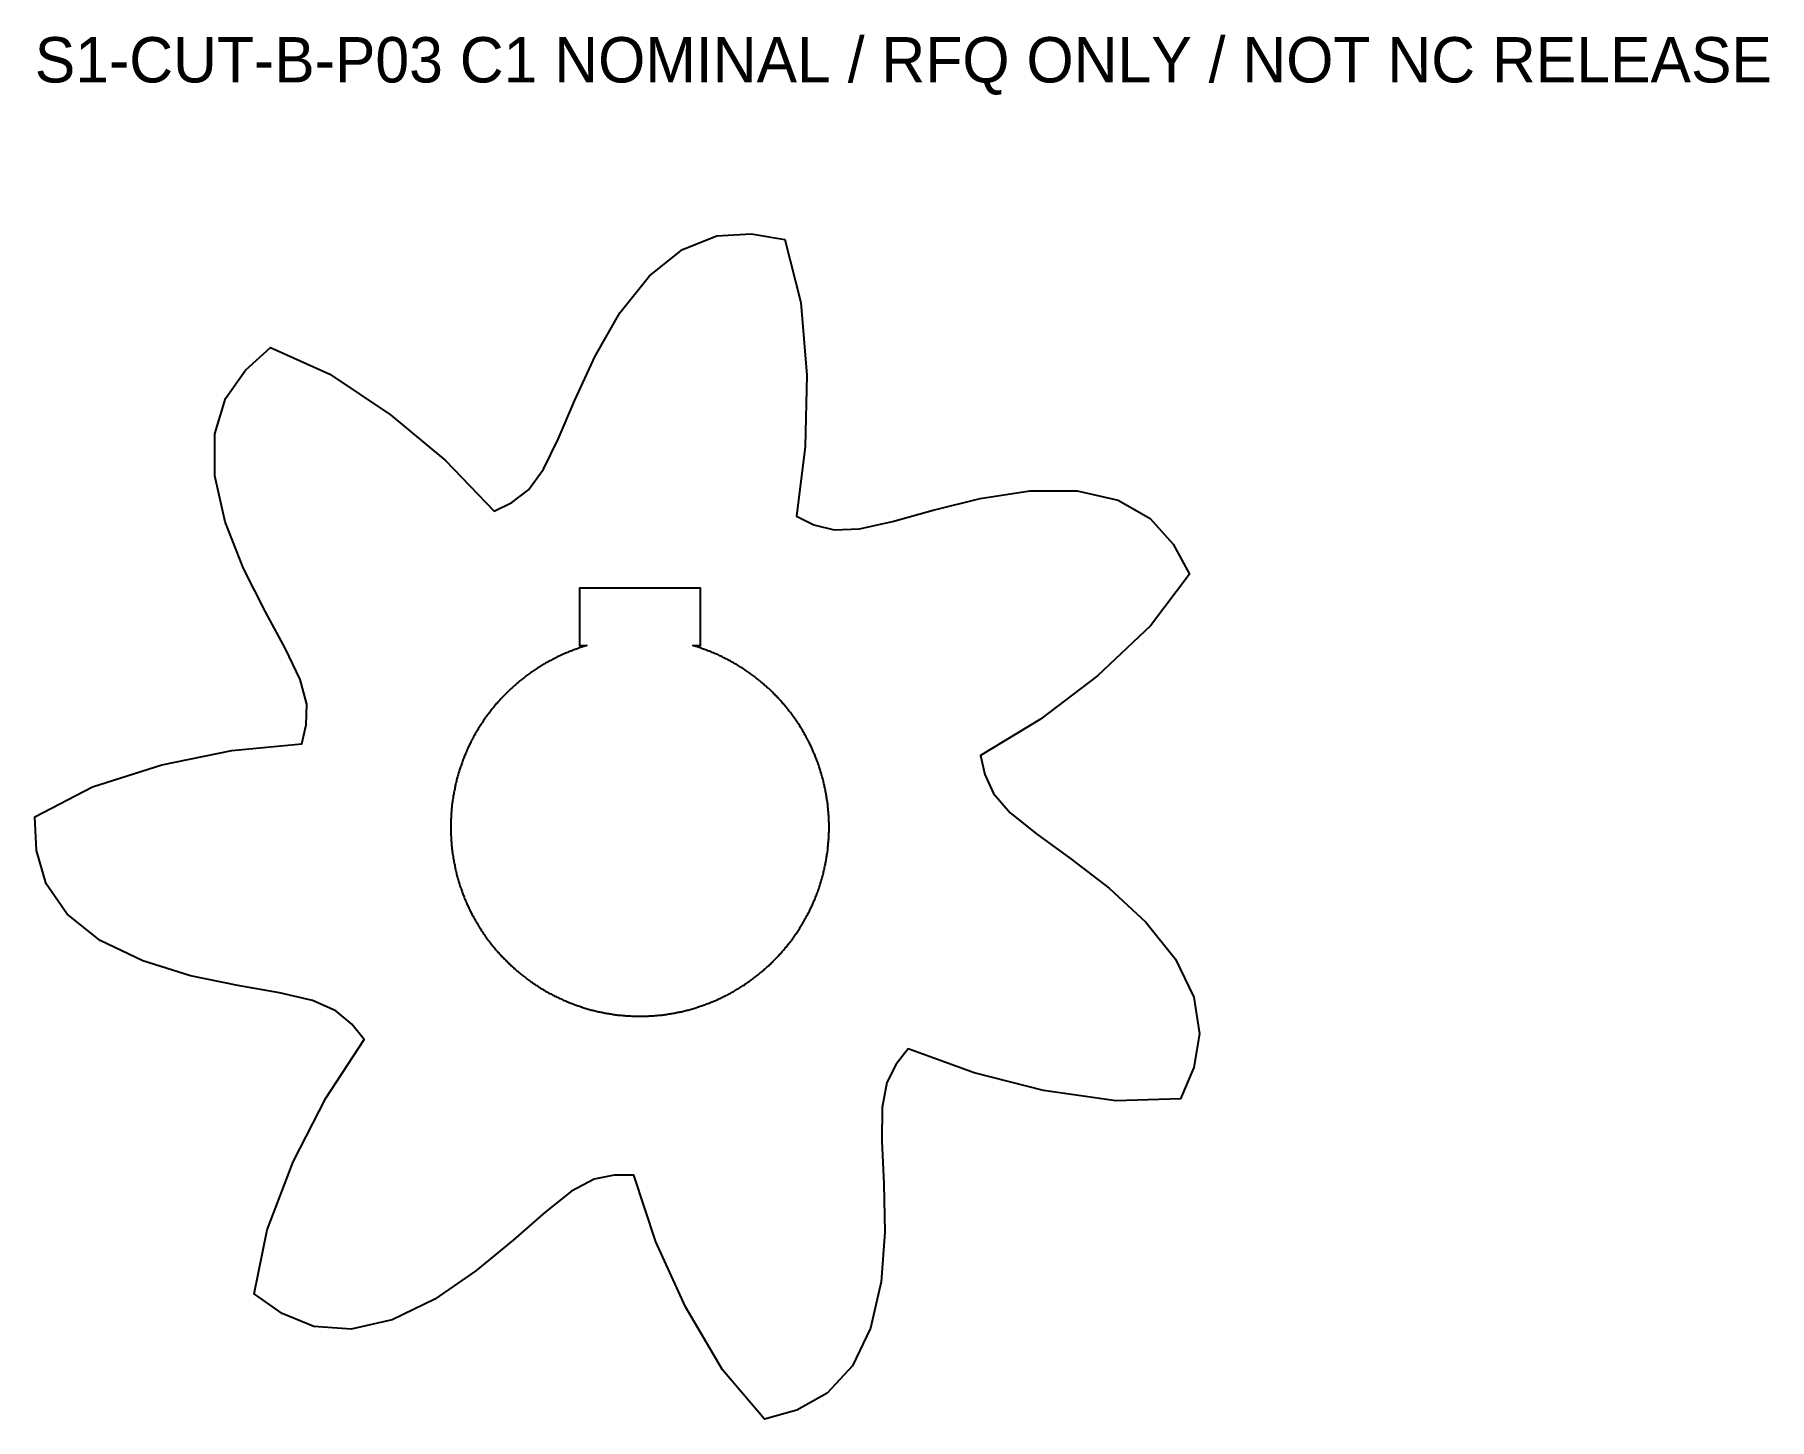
# Model space of a CAD drawing. Header units: millimetres. Extents: x -40 to 75, y -39 to 52.
import ezdxf

# ---------------------------------------------------------------- set-up
doc = ezdxf.new("R2010")
doc.units = ezdxf.units.MM
doc.layers.add('CUT', color=7, linetype='Continuous')
doc.layers.add('INFO', color=7, linetype='Continuous')

msp = doc.modelspace()

# ---------------------------------------------------------------- linework, layer by layer
at = {"layer": 'CUT'}
for points in [[(22.8, 3.47), (23.37, 2.23), (24.47, 0.95), (26.21, -0.45), (28.48, -2.09), (31.01, -4.04), (33.44, -6.28), (35.39, -8.72), (36.6, -11.23), (36.97, -13.66), (36.6, -15.9), (35.73, -17.97), (31.45, -18.1), (26.68, -17.41), (22.09, -16.25), (17.73, -14.65), (16.93, -15.66), (16.31, -16.88), (16, -18.54), (15.99, -20.77), (16.12, -23.57), (16.18, -26.77), (15.94, -30.06), (15.25, -33.11), (14.04, -35.62), (12.37, -37.42), (10.38, -38.53), (8.23, -39.14), (5.46, -35.87), (3.02, -31.71), (1.06, -27.41), (-0.4, -23), (-1.69, -23), (-3.03, -23.28), (-4.52, -24.07), (-6.27, -25.45), (-8.38, -27.3), (-10.84, -29.34), (-13.56, -31.21), (-16.38, -32.56), (-19.09, -33.18), (-21.54, -33), (-23.65, -32.14), (-25.48, -30.84), (-24.64, -26.63), (-22.91, -22.13), (-20.76, -17.92), (-18.23, -14.03), (-19.04, -13.02), (-20.09, -12.14), (-21.63, -11.47), (-23.81, -10.96), (-26.57, -10.47), (-29.7, -9.82), (-32.85, -8.85), (-35.67, -7.5), (-37.85, -5.76), (-39.23, -3.74), (-39.87, -1.55), (-39.99, 0.69), (-36.18, 2.66), (-31.59, 4.11), (-26.96, 5.06), (-22.33, 5.5), (-22.05, 6.77), (-22.02, 8.13), (-22.46, 9.76), (-23.42, 11.78), (-24.75, 14.24), (-26.19, 17.09), (-27.41, 20.17), (-28.1, 23.21), (-28.1, 26), (-27.38, 28.34), (-26.07, 30.21), (-24.4, 31.7), (-20.48, 29.95), (-16.48, 27.26), (-12.85, 24.23), (-9.62, 20.89), (-8.46, 21.46), (-7.37, 22.29), (-6.37, 23.65), (-5.39, 25.65), (-4.3, 28.23), (-2.96, 31.14), (-1.32, 34), (0.63, 36.44), (2.81, 38.18), (5.09, 39.08), (7.36, 39.22), (9.57, 38.84), (10.64, 34.68), (11.04, 29.88), (10.93, 25.15), (10.34, 20.55), (11.5, 19.99), (12.83, 19.66), (14.51, 19.72), (16.69, 20.21), (19.39, 20.96), (22.49, 21.73), (25.76, 22.23), (28.89, 22.23), (31.6, 21.61), (33.73, 20.39), (35.25, 18.7), (36.33, 16.73), (33.75, 13.3), (30.24, 10), (26.48, 7.14), (22.51, 4.73)], [(12.5, 0.15), (12.5, 0.23), (12.5, 0.31), (12.49, 0.38), (12.49, 0.46), (12.49, 0.54), (12.48, 0.61), (12.48, 0.69), (12.48, 0.77), (12.47, 0.84), (12.47, 0.92), (12.46, 1), (12.45, 1.07), (12.45, 1.15), (12.44, 1.23), (12.43, 1.3), (12.42, 1.38), (12.42, 1.45), (12.41, 1.53), (12.4, 1.61), (12.39, 1.68), (12.38, 1.76), (12.36, 1.83), (12.35, 1.91), (12.34, 1.99), (12.33, 2.06), (12.32, 2.14), (12.3, 2.21), (12.29, 2.29), (12.27, 2.36), (12.26, 2.44), (12.24, 2.51), (12.23, 2.59), (12.21, 2.66), (12.2, 2.74), (12.18, 2.81), (12.16, 2.89), (12.14, 2.96), (12.13, 3.04), (12.11, 3.11), (12.09, 3.19), (12.07, 3.26), (12.05, 3.33), (12.03, 3.41), (12.01, 3.48), (11.98, 3.56), (11.96, 3.63), (11.94, 3.7), (11.92, 3.78), (11.89, 3.85), (11.87, 3.92), (11.84, 3.99), (11.82, 4.07), (11.79, 4.14), (11.77, 4.21), (11.74, 4.28), (11.72, 4.36), (11.69, 4.43), (11.66, 4.5), (11.63, 4.57), (11.61, 4.64), (11.58, 4.71), (11.55, 4.78), (11.52, 4.85), (11.49, 4.92), (11.46, 5), (11.43, 5.07), (11.4, 5.14), (11.36, 5.21), (11.33, 5.28), (11.3, 5.34), (11.27, 5.41), (11.23, 5.48), (11.2, 5.55), (11.17, 5.62), (11.13, 5.69), (11.1, 5.76), (11.06, 5.82), (11.02, 5.89), (10.99, 5.96), (10.95, 6.03), (10.91, 6.09), (10.88, 6.16), (10.84, 6.23), (10.8, 6.29), (10.76, 6.36), (10.72, 6.43), (10.68, 6.49), (10.64, 6.56), (10.6, 6.62), (10.56, 6.69), (10.52, 6.75), (10.48, 6.82), (10.44, 6.88), (10.39, 6.94), (10.35, 7.01), (10.31, 7.07), (10.26, 7.13), (10.22, 7.2), (10.18, 7.26), (10.13, 7.32), (10.09, 7.38), (10.04, 7.45), (9.99, 7.51), (9.95, 7.57), (9.9, 7.63), (9.85, 7.69), (9.81, 7.75), (9.76, 7.81), (9.71, 7.87), (9.66, 7.93), (9.61, 7.99), (9.56, 8.05), (9.52, 8.11), (9.47, 8.16), (9.41, 8.22), (9.36, 8.28), (9.31, 8.34), (9.26, 8.39), (9.21, 8.45), (9.16, 8.51), (9.11, 8.56), (9.05, 8.62), (9, 8.67), (8.95, 8.73), (8.89, 8.78), (8.84, 8.84), (8.78, 8.89), (8.73, 8.95), (8.67, 9), (8.62, 9.05), (8.56, 9.11), (8.51, 9.16), (8.45, 9.21), (8.39, 9.26), (8.34, 9.31), (8.28, 9.36), (8.22, 9.41), (8.16, 9.47), (8.11, 9.52), (8.05, 9.56), (7.99, 9.61), (7.93, 9.66), (7.87, 9.71), (7.81, 9.76), (7.75, 9.81), (7.69, 9.85), (7.63, 9.9), (7.57, 9.95), (7.51, 9.99), (7.45, 10.04), (7.38, 10.09), (7.32, 10.13), (7.26, 10.18), (7.2, 10.22), (7.13, 10.26), (7.07, 10.31), (7.01, 10.35), (6.94, 10.39), (6.88, 10.44), (6.82, 10.48), (6.75, 10.52), (6.69, 10.56), (6.62, 10.6), (6.56, 10.64), (6.49, 10.68), (6.43, 10.72), (6.36, 10.76), (6.29, 10.8), (6.23, 10.84), (6.16, 10.88), (6.09, 10.91), (6.03, 10.95), (5.96, 10.99), (5.89, 11.02), (5.82, 11.06), (5.76, 11.1), (5.69, 11.13), (5.62, 11.17), (5.55, 11.2), (5.48, 11.23), (5.41, 11.27), (5.34, 11.3), (5.28, 11.33), (5.21, 11.36), (5.14, 11.4), (5.07, 11.43), (5, 11.46), (4.92, 11.49), (4.85, 11.52), (4.78, 11.55), (4.71, 11.58), (4.64, 11.61), (4.57, 11.63), (4.5, 11.66), (4.43, 11.69), (4.36, 11.72), (4.28, 11.74), (4.21, 11.77), (4.14, 11.79), (4.07, 11.82), (3.99, 11.84), (3.92, 11.87), (3.85, 11.89), (3.78, 11.92), (3.7, 11.94), (3.63, 11.96), (3.56, 11.98), (3.5, 12), (4, 12), (4, 15.8), (-4, 15.8), (-4, 12), (-3.5, 12), (-3.56, 11.98), (-3.63, 11.96), (-3.7, 11.94), (-3.78, 11.92), (-3.85, 11.89), (-3.92, 11.87), (-3.99, 11.84), (-4.07, 11.82), (-4.14, 11.79), (-4.21, 11.77), (-4.28, 11.74), (-4.36, 11.72), (-4.43, 11.69), (-4.5, 11.66), (-4.57, 11.63), (-4.64, 11.61), (-4.71, 11.58), (-4.78, 11.55), (-4.85, 11.52), (-4.92, 11.49), (-5, 11.46), (-5.07, 11.43), (-5.14, 11.4), (-5.21, 11.36), (-5.28, 11.33), (-5.34, 11.3), (-5.41, 11.27), (-5.48, 11.23), (-5.55, 11.2), (-5.62, 11.17), (-5.69, 11.13), (-5.76, 11.1), (-5.82, 11.06), (-5.89, 11.02), (-5.96, 10.99), (-6.03, 10.95), (-6.09, 10.91), (-6.16, 10.88), (-6.23, 10.84), (-6.29, 10.8), (-6.36, 10.76), (-6.43, 10.72), (-6.49, 10.68), (-6.56, 10.64), (-6.62, 10.6), (-6.69, 10.56), (-6.75, 10.52), (-6.82, 10.48), (-6.88, 10.44), (-6.94, 10.39), (-7.01, 10.35), (-7.07, 10.31), (-7.13, 10.26), (-7.2, 10.22), (-7.26, 10.18), (-7.32, 10.13), (-7.38, 10.09), (-7.45, 10.04), (-7.51, 9.99), (-7.57, 9.95), (-7.63, 9.9), (-7.69, 9.85), (-7.75, 9.81), (-7.81, 9.76), (-7.87, 9.71), (-7.93, 9.66), (-7.99, 9.61), (-8.05, 9.56), (-8.11, 9.52), (-8.16, 9.47), (-8.22, 9.41), (-8.28, 9.36), (-8.34, 9.31), (-8.39, 9.26), (-8.45, 9.21), (-8.51, 9.16), (-8.56, 9.11), (-8.62, 9.05), (-8.67, 9), (-8.73, 8.95), (-8.78, 8.89), (-8.84, 8.84), (-8.89, 8.78), (-8.95, 8.73), (-9, 8.67), (-9.05, 8.62), (-9.11, 8.56), (-9.16, 8.51), (-9.21, 8.45), (-9.26, 8.39), (-9.31, 8.34), (-9.36, 8.28), (-9.41, 8.22), (-9.47, 8.16), (-9.52, 8.11), (-9.56, 8.05), (-9.61, 7.99), (-9.66, 7.93), (-9.71, 7.87), (-9.76, 7.81), (-9.81, 7.75), (-9.85, 7.69), (-9.9, 7.63), (-9.95, 7.57), (-9.99, 7.51), (-10.04, 7.45), (-10.09, 7.38), (-10.13, 7.32), (-10.18, 7.26), (-10.22, 7.2), (-10.26, 7.13), (-10.31, 7.07), (-10.35, 7.01), (-10.39, 6.94), (-10.44, 6.88), (-10.48, 6.82), (-10.52, 6.75), (-10.56, 6.69), (-10.6, 6.62), (-10.64, 6.56), (-10.68, 6.49), (-10.72, 6.43), (-10.76, 6.36), (-10.8, 6.29), (-10.84, 6.23), (-10.88, 6.16), (-10.91, 6.09), (-10.95, 6.03), (-10.99, 5.96), (-11.02, 5.89), (-11.06, 5.82), (-11.1, 5.76), (-11.13, 5.69), (-11.17, 5.62), (-11.2, 5.55), (-11.23, 5.48), (-11.27, 5.41), (-11.3, 5.34), (-11.33, 5.28), (-11.36, 5.21), (-11.4, 5.14), (-11.43, 5.07), (-11.46, 5), (-11.49, 4.92), (-11.52, 4.85), (-11.55, 4.78), (-11.58, 4.71), (-11.61, 4.64), (-11.63, 4.57), (-11.66, 4.5), (-11.69, 4.43), (-11.72, 4.36), (-11.74, 4.28), (-11.77, 4.21), (-11.79, 4.14), (-11.82, 4.07), (-11.84, 3.99), (-11.87, 3.92), (-11.89, 3.85), (-11.92, 3.78), (-11.94, 3.7), (-11.96, 3.63), (-11.98, 3.56), (-12.01, 3.48), (-12.03, 3.41), (-12.05, 3.33), (-12.07, 3.26), (-12.09, 3.19), (-12.11, 3.11), (-12.13, 3.04), (-12.14, 2.96), (-12.16, 2.89), (-12.18, 2.81), (-12.2, 2.74), (-12.21, 2.66), (-12.23, 2.59), (-12.24, 2.51), (-12.26, 2.44), (-12.27, 2.36), (-12.29, 2.29), (-12.3, 2.21), (-12.32, 2.14), (-12.33, 2.06), (-12.34, 1.99), (-12.35, 1.91), (-12.36, 1.83), (-12.38, 1.76), (-12.39, 1.68), (-12.4, 1.61), (-12.41, 1.53), (-12.42, 1.45), (-12.42, 1.38), (-12.43, 1.3), (-12.44, 1.23), (-12.45, 1.15), (-12.45, 1.07), (-12.46, 1), (-12.47, 0.92), (-12.47, 0.84), (-12.48, 0.77), (-12.48, 0.69), (-12.48, 0.61), (-12.49, 0.54), (-12.49, 0.46), (-12.49, 0.38), (-12.5, 0.31), (-12.5, 0.23), (-12.5, 0.15), (-12.5, 0.08), (-12.5, 0), (-12.5, -0.08), (-12.5, -0.15), (-12.5, -0.23), (-12.5, -0.31), (-12.49, -0.38), (-12.49, -0.46), (-12.49, -0.54), (-12.48, -0.61), (-12.48, -0.69), (-12.48, -0.77), (-12.47, -0.84), (-12.47, -0.92), (-12.46, -1), (-12.45, -1.07), (-12.45, -1.15), (-12.44, -1.23), (-12.43, -1.3), (-12.42, -1.38), (-12.42, -1.45), (-12.41, -1.53), (-12.4, -1.61), (-12.39, -1.68), (-12.38, -1.76), (-12.36, -1.83), (-12.35, -1.91), (-12.34, -1.99), (-12.33, -2.06), (-12.32, -2.14), (-12.3, -2.21), (-12.29, -2.29), (-12.27, -2.36), (-12.26, -2.44), (-12.24, -2.51), (-12.23, -2.59), (-12.21, -2.66), (-12.2, -2.74), (-12.18, -2.81), (-12.16, -2.89), (-12.14, -2.96), (-12.13, -3.04), (-12.11, -3.11), (-12.09, -3.19), (-12.07, -3.26), (-12.05, -3.33), (-12.03, -3.41), (-12.01, -3.48), (-11.98, -3.56), (-11.96, -3.63), (-11.94, -3.7), (-11.92, -3.78), (-11.89, -3.85), (-11.87, -3.92), (-11.84, -3.99), (-11.82, -4.07), (-11.79, -4.14), (-11.77, -4.21), (-11.74, -4.28), (-11.72, -4.36), (-11.69, -4.43), (-11.66, -4.5), (-11.63, -4.57), (-11.61, -4.64), (-11.58, -4.71), (-11.55, -4.78), (-11.52, -4.85), (-11.49, -4.92), (-11.46, -5), (-11.43, -5.07), (-11.4, -5.14), (-11.36, -5.21), (-11.33, -5.28), (-11.3, -5.34), (-11.27, -5.41), (-11.23, -5.48), (-11.2, -5.55), (-11.17, -5.62), (-11.13, -5.69), (-11.1, -5.76), (-11.06, -5.82), (-11.02, -5.89), (-10.99, -5.96), (-10.95, -6.03), (-10.91, -6.09), (-10.88, -6.16), (-10.84, -6.23), (-10.8, -6.29), (-10.76, -6.36), (-10.72, -6.43), (-10.68, -6.49), (-10.64, -6.56), (-10.6, -6.62), (-10.56, -6.69), (-10.52, -6.75), (-10.48, -6.82), (-10.44, -6.88), (-10.39, -6.94), (-10.35, -7.01), (-10.31, -7.07), (-10.26, -7.13), (-10.22, -7.2), (-10.18, -7.26), (-10.13, -7.32), (-10.09, -7.38), (-10.04, -7.45), (-9.99, -7.51), (-9.95, -7.57), (-9.9, -7.63), (-9.85, -7.69), (-9.81, -7.75), (-9.76, -7.81), (-9.71, -7.87), (-9.66, -7.93), (-9.61, -7.99), (-9.56, -8.05), (-9.52, -8.11), (-9.47, -8.16), (-9.41, -8.22), (-9.36, -8.28), (-9.31, -8.34), (-9.26, -8.39), (-9.21, -8.45), (-9.16, -8.51), (-9.11, -8.56), (-9.05, -8.62), (-9, -8.67), (-8.95, -8.73), (-8.89, -8.78), (-8.84, -8.84), (-8.78, -8.89), (-8.73, -8.95), (-8.67, -9), (-8.62, -9.05), (-8.56, -9.11), (-8.51, -9.16), (-8.45, -9.21), (-8.39, -9.26), (-8.34, -9.31), (-8.28, -9.36), (-8.22, -9.41), (-8.16, -9.47), (-8.11, -9.52), (-8.05, -9.56), (-7.99, -9.61), (-7.93, -9.66), (-7.87, -9.71), (-7.81, -9.76), (-7.75, -9.81), (-7.69, -9.85), (-7.63, -9.9), (-7.57, -9.95), (-7.51, -9.99), (-7.45, -10.04), (-7.38, -10.09), (-7.32, -10.13), (-7.26, -10.18), (-7.2, -10.22), (-7.13, -10.26), (-7.07, -10.31), (-7.01, -10.35), (-6.94, -10.39), (-6.88, -10.44), (-6.82, -10.48), (-6.75, -10.52), (-6.69, -10.56), (-6.62, -10.6), (-6.56, -10.64), (-6.49, -10.68), (-6.43, -10.72), (-6.36, -10.76), (-6.29, -10.8), (-6.23, -10.84), (-6.16, -10.88), (-6.09, -10.91), (-6.03, -10.95), (-5.96, -10.99), (-5.89, -11.02), (-5.82, -11.06), (-5.76, -11.1), (-5.69, -11.13), (-5.62, -11.17), (-5.55, -11.2), (-5.48, -11.23), (-5.41, -11.27), (-5.34, -11.3), (-5.28, -11.33), (-5.21, -11.36), (-5.14, -11.4), (-5.07, -11.43), (-5, -11.46), (-4.92, -11.49), (-4.85, -11.52), (-4.78, -11.55), (-4.71, -11.58), (-4.64, -11.61), (-4.57, -11.63), (-4.5, -11.66), (-4.43, -11.69), (-4.36, -11.72), (-4.28, -11.74), (-4.21, -11.77), (-4.14, -11.79), (-4.07, -11.82), (-3.99, -11.84), (-3.92, -11.87), (-3.85, -11.89), (-3.78, -11.92), (-3.7, -11.94), (-3.63, -11.96), (-3.56, -11.98), (-3.48, -12.01), (-3.41, -12.03), (-3.33, -12.05), (-3.26, -12.07), (-3.19, -12.09), (-3.11, -12.11), (-3.04, -12.13), (-2.96, -12.14), (-2.89, -12.16), (-2.81, -12.18), (-2.74, -12.2), (-2.66, -12.21), (-2.59, -12.23), (-2.51, -12.24), (-2.44, -12.26), (-2.36, -12.27), (-2.29, -12.29), (-2.21, -12.3), (-2.14, -12.32), (-2.06, -12.33), (-1.99, -12.34), (-1.91, -12.35), (-1.83, -12.36), (-1.76, -12.38), (-1.68, -12.39), (-1.61, -12.4), (-1.53, -12.41), (-1.45, -12.42), (-1.38, -12.42), (-1.3, -12.43), (-1.23, -12.44), (-1.15, -12.45), (-1.07, -12.45), (-1, -12.46), (-0.92, -12.47), (-0.84, -12.47), (-0.77, -12.48), (-0.69, -12.48), (-0.61, -12.48), (-0.54, -12.49), (-0.46, -12.49), (-0.38, -12.49), (-0.31, -12.5), (-0.23, -12.5), (-0.15, -12.5), (-0.08, -12.5), (0, -12.5), (0.08, -12.5), (0.15, -12.5), (0.23, -12.5), (0.31, -12.5), (0.38, -12.49), (0.46, -12.49), (0.54, -12.49), (0.61, -12.48), (0.69, -12.48), (0.77, -12.48), (0.84, -12.47), (0.92, -12.47), (1, -12.46), (1.07, -12.45), (1.15, -12.45), (1.23, -12.44), (1.3, -12.43), (1.38, -12.42), (1.45, -12.42), (1.53, -12.41), (1.61, -12.4), (1.68, -12.39), (1.76, -12.38), (1.83, -12.36), (1.91, -12.35), (1.99, -12.34), (2.06, -12.33), (2.14, -12.32), (2.21, -12.3), (2.29, -12.29), (2.36, -12.27), (2.44, -12.26), (2.51, -12.24), (2.59, -12.23), (2.66, -12.21), (2.74, -12.2), (2.81, -12.18), (2.89, -12.16), (2.96, -12.14), (3.04, -12.13), (3.11, -12.11), (3.19, -12.09), (3.26, -12.07), (3.33, -12.05), (3.41, -12.03), (3.48, -12.01), (3.56, -11.98), (3.63, -11.96), (3.7, -11.94), (3.78, -11.92), (3.85, -11.89), (3.92, -11.87), (3.99, -11.84), (4.07, -11.82), (4.14, -11.79), (4.21, -11.77), (4.28, -11.74), (4.36, -11.72), (4.43, -11.69), (4.5, -11.66), (4.57, -11.63), (4.64, -11.61), (4.71, -11.58), (4.78, -11.55), (4.85, -11.52), (4.92, -11.49), (5, -11.46), (5.07, -11.43), (5.14, -11.4), (5.21, -11.36), (5.28, -11.33), (5.34, -11.3), (5.41, -11.27), (5.48, -11.23), (5.55, -11.2), (5.62, -11.17), (5.69, -11.13), (5.76, -11.1), (5.82, -11.06), (5.89, -11.02), (5.96, -10.99), (6.03, -10.95), (6.09, -10.91), (6.16, -10.88), (6.23, -10.84), (6.29, -10.8), (6.36, -10.76), (6.43, -10.72), (6.49, -10.68), (6.56, -10.64), (6.62, -10.6), (6.69, -10.56), (6.75, -10.52), (6.82, -10.48), (6.88, -10.44), (6.94, -10.39), (7.01, -10.35), (7.07, -10.31), (7.13, -10.26), (7.2, -10.22), (7.26, -10.18), (7.32, -10.13), (7.38, -10.09), (7.45, -10.04), (7.51, -9.99), (7.57, -9.95), (7.63, -9.9), (7.69, -9.85), (7.75, -9.81), (7.81, -9.76), (7.87, -9.71), (7.93, -9.66), (7.99, -9.61), (8.05, -9.56), (8.11, -9.52), (8.16, -9.47), (8.22, -9.41), (8.28, -9.36), (8.34, -9.31), (8.39, -9.26), (8.45, -9.21), (8.51, -9.16), (8.56, -9.11), (8.62, -9.05), (8.67, -9), (8.73, -8.95), (8.78, -8.89), (8.84, -8.84), (8.89, -8.78), (8.95, -8.73), (9, -8.67), (9.05, -8.62), (9.11, -8.56), (9.16, -8.51), (9.21, -8.45), (9.26, -8.39), (9.31, -8.34), (9.36, -8.28), (9.41, -8.22), (9.47, -8.16), (9.52, -8.11), (9.56, -8.05), (9.61, -7.99), (9.66, -7.93), (9.71, -7.87), (9.76, -7.81), (9.81, -7.75), (9.85, -7.69), (9.9, -7.63), (9.95, -7.57), (9.99, -7.51), (10.04, -7.45), (10.09, -7.38), (10.13, -7.32), (10.18, -7.26), (10.22, -7.2), (10.26, -7.13), (10.31, -7.07), (10.35, -7.01), (10.39, -6.94), (10.44, -6.88), (10.48, -6.82), (10.52, -6.75), (10.56, -6.69), (10.6, -6.62), (10.64, -6.56), (10.68, -6.49), (10.72, -6.43), (10.76, -6.36), (10.8, -6.29), (10.84, -6.23), (10.88, -6.16), (10.91, -6.09), (10.95, -6.03), (10.99, -5.96), (11.02, -5.89), (11.06, -5.82), (11.1, -5.76), (11.13, -5.69), (11.17, -5.62), (11.2, -5.55), (11.23, -5.48), (11.27, -5.41), (11.3, -5.34), (11.33, -5.28), (11.36, -5.21), (11.4, -5.14), (11.43, -5.07), (11.46, -5), (11.49, -4.92), (11.52, -4.85), (11.55, -4.78), (11.58, -4.71), (11.61, -4.64), (11.63, -4.57), (11.66, -4.5), (11.69, -4.43), (11.72, -4.36), (11.74, -4.28), (11.77, -4.21), (11.79, -4.14), (11.82, -4.07), (11.84, -3.99), (11.87, -3.92), (11.89, -3.85), (11.92, -3.78), (11.94, -3.7), (11.96, -3.63), (11.98, -3.56), (12.01, -3.48), (12.03, -3.41), (12.05, -3.33), (12.07, -3.26), (12.09, -3.19), (12.11, -3.11), (12.13, -3.04), (12.14, -2.96), (12.16, -2.89), (12.18, -2.81), (12.2, -2.74), (12.21, -2.66), (12.23, -2.59), (12.24, -2.51), (12.26, -2.44), (12.27, -2.36), (12.29, -2.29), (12.3, -2.21), (12.32, -2.14), (12.33, -2.06), (12.34, -1.99), (12.35, -1.91), (12.36, -1.83), (12.38, -1.76), (12.39, -1.68), (12.4, -1.61), (12.41, -1.53), (12.42, -1.45), (12.42, -1.38), (12.43, -1.3), (12.44, -1.23), (12.45, -1.15), (12.45, -1.07), (12.46, -1), (12.47, -0.92), (12.47, -0.84), (12.48, -0.77), (12.48, -0.69), (12.48, -0.61), (12.49, -0.54), (12.49, -0.46), (12.49, -0.38), (12.5, -0.31), (12.5, -0.23), (12.5, -0.15), (12.5, -0.08), (12.5, 0), (12.5, 0.08)]]:
    msp.add_lwpolyline(points, close=True, dxfattribs=at)

# ---------------------------------------------------------------- texts
at = {"layer": 'INFO'}
msp.add_text('S1-CUT-B-P03 C1 NOMINAL / RFQ ONLY / NOT NC RELEASE', height=3, dxfattribs=at).set_placement((-39.99, 49.22))

doc.saveas('drawing.dxf')
